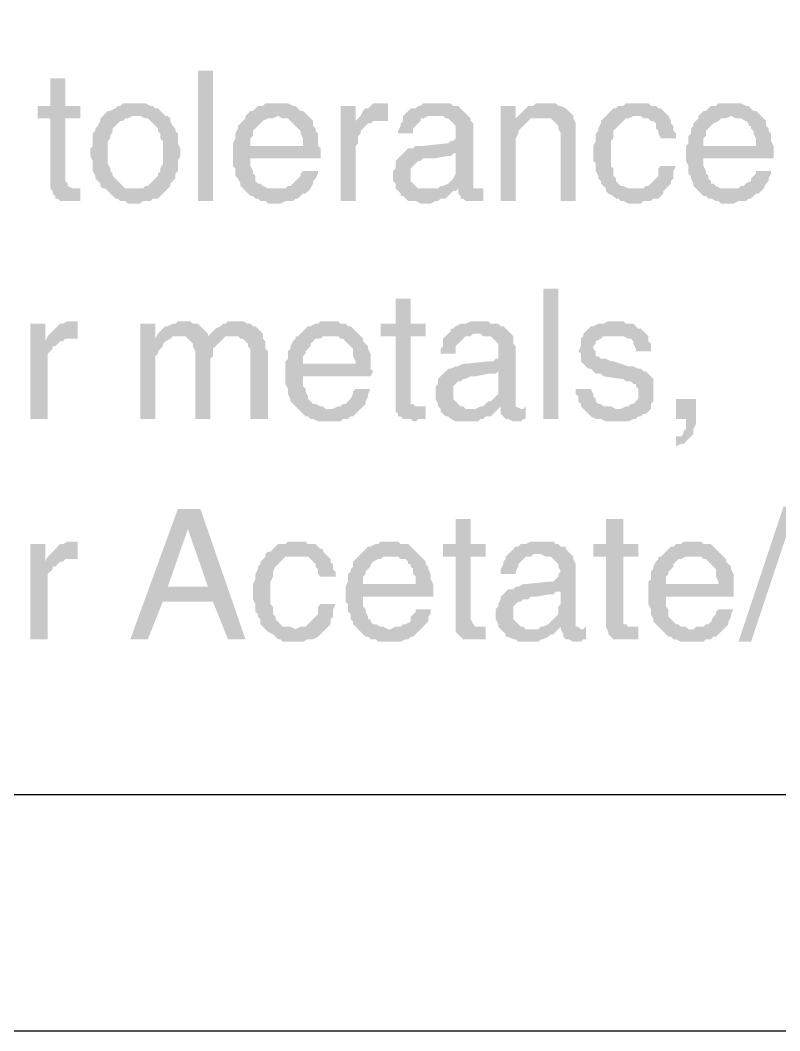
# Model space of a CAD drawing. Header units: inches. Extents: x 3613 to 8393, y -2205 to -794.
# Drawn here: x 6554.09 to 6567.79, y -1185.65 to -1167.43 of the extents above; entities that cross this region are included whole.
import ezdxf

# ---------------------------------------------------------------- set-up
doc = ezdxf.new("R2010")
doc.units = ezdxf.units.IN
doc.header["$MEASUREMENT"] = 0

msp = doc.modelspace()

# ---------------------------------------------------------------- hatches: boundary and pattern name
at = {"transparency": 33554559}
for points in [[(6557.295, -1170.69), (6557.295, -1168.343), (6557.566, -1168.343), (6557.566, -1170.69)], [(6554.903, -1168.479), (6554.633, -1168.479), (6554.633, -1168.975), (6554.407, -1168.975), (6554.407, -1169.201), (6554.633, -1169.201), (6554.633, -1170.464), (6554.678, -1170.51), (6554.678, -1170.555), (6554.723, -1170.6), (6554.723, -1170.645), (6554.768, -1170.645), (6554.813, -1170.69), (6555.174, -1170.69), (6555.174, -1170.464), (6555.039, -1170.464), (6554.949, -1170.419), (6554.949, -1170.374), (6554.903, -1170.329), (6554.903, -1169.201), (6555.174, -1169.201), (6555.174, -1168.975), (6554.903, -1168.975)], [(6556.167, -1168.93), (6555.941, -1168.93), (6555.896, -1168.975), (6555.851, -1168.975), (6555.806, -1169.02), (6555.716, -1169.065), (6555.671, -1169.065), (6555.626, -1169.111), (6555.58, -1169.156), (6555.58, -1169.156), (6555.535, -1169.201), (6555.535, -1169.246), (6555.49, -1169.336), (6555.445, -1169.381), (6555.445, -1169.426), (6555.4, -1169.472), (6555.4, -1169.697), (6555.355, -1169.742), (6555.355, -1169.833), (6555.355, -1169.878), (6555.4, -1169.968), (6555.4, -1170.149), (6555.445, -1170.239), (6555.445, -1170.284), (6555.49, -1170.329), (6555.535, -1170.374), (6555.535, -1170.419), (6555.58, -1170.464), (6556.167, -1170.464), (6555.987, -1170.464), (6555.941, -1170.419), (6555.896, -1170.374), (6555.851, -1170.329), (6555.806, -1170.284), (6555.761, -1170.239), (6555.761, -1170.194), (6555.716, -1170.149), (6555.716, -1170.103), (6555.671, -1170.013), (6555.671, -1169.607), (6555.716, -1169.562), (6555.716, -1169.517), (6555.761, -1169.426), (6555.761, -1169.381), (6555.806, -1169.336), (6555.851, -1169.291), (6555.896, -1169.246), (6555.941, -1169.246), (6555.987, -1169.201), (6556.032, -1169.201), (6556.122, -1169.156), (6556.709, -1169.156), (6556.664, -1169.111), (6556.618, -1169.065), (6556.573, -1169.02), (6556.528, -1169.02), (6556.483, -1168.975), (6556.438, -1168.975), (6556.348, -1168.93), (6556.257, -1168.93)], [(6558.74, -1168.93), (6558.514, -1168.93), (6558.469, -1168.975), (6558.379, -1168.975), (6558.333, -1169.02), (6558.288, -1169.065), (6558.243, -1169.065), (6558.198, -1169.111), (6558.153, -1169.156), (6558.74, -1169.156), (6558.83, -1169.201), (6558.92, -1169.201), (6558.965, -1169.246), (6559.01, -1169.291), (6559.056, -1169.336), (6559.056, -1169.336), (6559.101, -1169.381), (6559.146, -1169.426), (6559.146, -1169.472), (6559.191, -1169.562), (6559.191, -1169.697), (6557.927, -1169.697), (6557.927, -1170.058), (6557.972, -1170.103), (6557.972, -1170.239), (6558.018, -1170.284), (6558.063, -1170.374), (6558.063, -1170.419), (6558.108, -1170.464), (6558.153, -1170.51), (6558.153, -1170.51), (6558.198, -1170.555), (6558.243, -1170.6), (6558.288, -1170.6), (6558.333, -1170.645), (6558.379, -1170.645), (6558.424, -1170.69), (6558.514, -1170.69), (6558.559, -1170.735), (6558.785, -1170.735), (6558.875, -1170.69), (6559.01, -1170.69), (6559.056, -1170.645), (6559.101, -1170.645), (6559.146, -1170.6), (6559.191, -1170.555), (6559.236, -1170.555), (6559.281, -1170.51), (6558.74, -1170.464), (6558.559, -1170.464), (6558.469, -1170.419), (6558.424, -1170.374), (6558.379, -1170.374), (6558.333, -1170.329), (6558.333, -1170.239), (6558.288, -1170.194), (6558.288, -1170.149), (6558.243, -1170.058), (6558.243, -1169.923), (6559.507, -1169.923), (6559.507, -1169.742), (6559.462, -1169.697), (6559.462, -1169.472), (6559.417, -1169.426), (6559.417, -1169.381), (6559.372, -1169.336), (6559.372, -1169.246), (6559.326, -1169.201), (6559.281, -1169.156), (6559.236, -1169.111), (6559.191, -1169.065), (6559.146, -1169.065), (6559.101, -1169.02), (6559.056, -1168.975), (6559.01, -1168.975), (6558.92, -1168.93), (6558.83, -1168.93)], [(6560.139, -1168.975), (6559.868, -1168.975), (6559.868, -1170.69), (6560.139, -1170.69), (6560.139, -1169.697), (6560.184, -1169.652), (6560.184, -1169.517), (6560.229, -1169.472), (6560.229, -1169.426), (6560.274, -1169.381), (6560.319, -1169.336), (6560.364, -1169.291), (6560.41, -1169.291), (6560.139, -1169.246)], [(6560.635, -1168.93), (6560.455, -1168.93), (6560.41, -1168.975), (6560.364, -1169.02), (6560.319, -1169.02), (6560.274, -1169.065), (6560.229, -1169.156), (6560.229, -1169.156), (6560.184, -1169.201), (6560.635, -1169.246), (6560.726, -1169.246), (6560.726, -1168.93), (6560.68, -1168.93)], [(6561.628, -1168.93), (6561.357, -1168.93), (6561.312, -1168.975), (6561.267, -1168.975), (6561.222, -1169.02), (6561.132, -1169.02), (6561.087, -1169.065), (6561.087, -1169.065), (6561.041, -1169.111), (6560.996, -1169.156), (6560.996, -1169.246), (6560.951, -1169.291), (6560.951, -1169.336), (6560.906, -1169.426), (6560.906, -1169.472), (6561.177, -1169.472), (6561.177, -1169.381), (6561.222, -1169.336), (6561.267, -1169.291), (6561.312, -1169.246), (6561.312, -1169.201), (6561.357, -1169.201), (6561.448, -1169.156), (6562.17, -1169.156), (6562.125, -1169.111), (6562.079, -1169.065), (6562.034, -1169.02), (6561.989, -1168.975), (6561.899, -1168.975), (6561.854, -1168.93), (6561.673, -1168.93)], [(6563.027, -1168.975), (6562.756, -1168.975), (6562.756, -1170.69), (6563.027, -1170.69), (6563.027, -1169.742), (6563.027, -1169.562), (6563.072, -1169.472), (6563.072, -1169.426), (6563.118, -1169.381), (6563.163, -1169.336), (6563.163, -1169.336), (6563.208, -1169.291), (6563.253, -1169.246), (6563.027, -1169.201)], [(6563.524, -1168.93), (6563.388, -1168.93), (6563.343, -1168.975), (6563.253, -1168.975), (6563.208, -1169.02), (6563.163, -1169.065), (6563.118, -1169.111), (6563.072, -1169.156), (6563.027, -1169.201), (6563.253, -1169.246), (6563.298, -1169.201), (6563.479, -1169.201), (6564.065, -1169.156), (6564.02, -1169.111), (6563.975, -1169.065), (6563.975, -1169.065), (6563.93, -1169.02), (6563.84, -1168.975), (6563.794, -1168.975), (6563.749, -1168.93), (6563.614, -1168.93)], [(6565.194, -1168.93), (6565.013, -1168.93), (6564.968, -1168.975), (6564.878, -1168.975), (6564.833, -1169.02), (6564.787, -1169.02), (6564.742, -1169.065), (6564.697, -1169.111), (6564.652, -1169.156), (6565.284, -1169.156), (6565.329, -1169.201), (6565.419, -1169.201), (6565.464, -1169.246), (6565.51, -1169.246), (6565.555, -1169.291), (6565.555, -1169.381), (6565.6, -1169.426), (6565.6, -1169.472), (6565.645, -1169.562), (6565.916, -1169.562), (6565.916, -1169.472), (6565.871, -1169.426), (6565.871, -1169.336), (6565.825, -1169.291), (6565.825, -1169.246), (6565.78, -1169.156), (6565.735, -1169.111), (6565.69, -1169.065), (6565.69, -1169.065), (6565.645, -1169.02), (6565.6, -1169.02), (6565.555, -1168.975), (6565.464, -1168.975), (6565.419, -1168.93), (6565.284, -1168.93)], [(6566.909, -1168.93), (6566.683, -1168.93), (6566.638, -1168.975), (6566.548, -1168.975), (6566.502, -1169.02), (6566.457, -1169.065), (6566.412, -1169.065), (6566.367, -1169.111), (6566.322, -1169.156), (6566.909, -1169.156), (6566.999, -1169.201), (6567.089, -1169.201), (6567.179, -1169.246), (6567.225, -1169.291), (6567.225, -1169.336), (6567.27, -1169.336), (6567.27, -1169.381), (6567.315, -1169.426), (6567.315, -1169.472), (6567.36, -1169.562), (6567.36, -1169.697), (6566.096, -1169.697), (6566.096, -1169.968), (6566.141, -1170.058), (6566.141, -1170.194), (6566.186, -1170.239), (6566.186, -1170.284), (6566.232, -1170.374), (6566.232, -1170.419), (6566.277, -1170.464), (6566.322, -1170.51), (6566.322, -1170.51), (6566.367, -1170.555), (6566.412, -1170.6), (6566.457, -1170.6), (6566.502, -1170.645), (6566.548, -1170.645), (6566.638, -1170.69), (6566.683, -1170.69), (6566.728, -1170.735), (6566.954, -1170.735), (6567.044, -1170.69), (6567.179, -1170.69), (6567.225, -1170.645), (6567.27, -1170.645), (6567.315, -1170.6), (6567.36, -1170.555), (6567.405, -1170.555), (6567.45, -1170.51), (6566.909, -1170.464), (6566.728, -1170.464), (6566.638, -1170.419), (6566.593, -1170.374), (6566.548, -1170.374), (6566.548, -1170.329), (6566.502, -1170.284), (6566.502, -1170.239), (6566.457, -1170.194), (6566.457, -1170.149), (6566.412, -1170.058), (6566.412, -1169.923), (6567.676, -1169.923), (6567.676, -1169.697), (6567.631, -1169.607), (6567.631, -1169.472), (6567.586, -1169.426), (6567.586, -1169.381), (6567.54, -1169.336), (6567.54, -1169.246), (6567.495, -1169.201), (6567.45, -1169.156), (6567.405, -1169.111), (6567.36, -1169.065), (6567.315, -1169.065), (6567.27, -1169.02), (6567.225, -1168.975), (6567.179, -1168.975), (6567.089, -1168.93), (6566.999, -1168.93)], [(6556.709, -1169.156), (6556.167, -1169.156), (6556.257, -1169.156), (6556.348, -1169.201), (6556.393, -1169.201), (6556.438, -1169.246), (6556.483, -1169.291), (6556.528, -1169.336), (6556.573, -1169.381), (6556.573, -1169.426), (6556.618, -1169.472), (6556.618, -1169.562), (6556.664, -1169.607), (6556.664, -1170.013), (6556.618, -1170.103), (6556.618, -1170.149), (6556.573, -1170.194), (6556.573, -1170.239), (6556.528, -1170.284), (6556.483, -1170.329), (6556.438, -1170.374), (6556.393, -1170.419), (6556.348, -1170.419), (6556.303, -1170.464), (6555.626, -1170.464), (6555.671, -1170.51), (6555.716, -1170.555), (6555.761, -1170.6), (6555.806, -1170.645), (6555.851, -1170.645), (6555.896, -1170.69), (6555.987, -1170.69), (6556.032, -1170.735), (6556.257, -1170.735), (6556.303, -1170.69), (6556.438, -1170.69), (6556.483, -1170.645), (6556.573, -1170.645), (6556.618, -1170.6), (6556.664, -1170.555), (6556.709, -1170.51), (6556.754, -1170.464), (6556.754, -1170.464), (6556.799, -1170.419), (6556.799, -1170.374), (6556.844, -1170.329), (6556.889, -1170.284), (6556.889, -1170.194), (6556.934, -1170.149), (6556.934, -1169.968), (6556.98, -1169.878), (6556.98, -1169.833), (6556.98, -1169.742), (6556.934, -1169.652), (6556.934, -1169.472), (6556.889, -1169.426), (6556.889, -1169.381), (6556.844, -1169.336), (6556.799, -1169.246), (6556.799, -1169.201), (6556.754, -1169.156)], [(6558.153, -1169.156), (6558.153, -1169.201), (6558.108, -1169.246), (6558.063, -1169.291), (6558.018, -1169.336), (6558.018, -1169.381), (6557.972, -1169.472), (6557.972, -1169.562), (6557.927, -1169.652), (6557.927, -1169.697), (6558.243, -1169.697), (6558.243, -1169.562), (6558.288, -1169.517), (6558.288, -1169.426), (6558.333, -1169.381), (6558.379, -1169.336), (6558.379, -1169.336), (6558.424, -1169.291), (6558.469, -1169.246), (6558.559, -1169.201), (6558.649, -1169.201), (6558.74, -1169.156)], [(6562.17, -1169.156), (6561.583, -1169.156), (6561.718, -1169.156), (6561.764, -1169.201), (6561.809, -1169.201), (6561.854, -1169.246), (6561.899, -1169.291), (6561.944, -1169.336), (6561.944, -1169.562), (6561.899, -1169.607), (6561.854, -1169.607), (6561.809, -1169.652), (6561.764, -1169.652), (6561.357, -1169.697), (6561.222, -1169.697), (6561.177, -1169.742), (6561.087, -1169.742), (6561.041, -1169.787), (6561.944, -1169.833), (6561.944, -1170.103), (6561.944, -1170.194), (6561.899, -1170.284), (6561.854, -1170.329), (6561.809, -1170.374), (6561.809, -1170.374), (6561.718, -1170.419), (6561.673, -1170.419), (6561.628, -1170.464), (6561.448, -1170.464), (6560.906, -1170.51), (6560.951, -1170.555), (6560.951, -1170.6), (6560.996, -1170.6), (6561.041, -1170.645), (6561.087, -1170.69), (6561.222, -1170.69), (6561.312, -1170.735), (6561.493, -1170.735), (6561.583, -1170.69), (6561.628, -1170.69), (6561.673, -1170.645), (6561.764, -1170.645), (6561.809, -1170.6), (6561.854, -1170.555), (6561.899, -1170.51), (6561.944, -1170.51), (6561.989, -1170.464), (6562.26, -1170.464), (6562.26, -1169.291), (6562.215, -1169.246), (6562.215, -1169.201)], [(6564.065, -1169.156), (6563.479, -1169.201), (6563.659, -1169.201), (6563.704, -1169.246), (6563.749, -1169.291), (6563.749, -1169.291), (6563.794, -1169.336), (6563.794, -1169.381), (6563.84, -1169.472), (6563.84, -1170.69), (6564.11, -1170.69), (6564.11, -1169.291), (6564.065, -1169.201)], [(6564.652, -1169.156), (6564.607, -1169.201), (6564.562, -1169.246), (6564.562, -1169.291), (6564.517, -1169.381), (6564.517, -1169.426), (6564.471, -1169.472), (6564.471, -1169.607), (6564.426, -1169.697), (6564.426, -1169.968), (6564.471, -1170.013), (6564.471, -1170.149), (6564.517, -1170.239), (6564.517, -1170.284), (6564.562, -1170.329), (6564.562, -1170.374), (6564.607, -1170.419), (6564.652, -1170.464), (6565.194, -1170.464), (6565.058, -1170.464), (6564.968, -1170.419), (6564.923, -1170.419), (6564.878, -1170.374), (6564.833, -1170.329), (6564.833, -1170.284), (6564.787, -1170.239), (6564.787, -1170.103), (6564.742, -1170.058), (6564.742, -1169.607), (6564.787, -1169.562), (6564.787, -1169.426), (6564.833, -1169.381), (6564.878, -1169.336), (6564.878, -1169.336), (6564.923, -1169.291), (6564.968, -1169.246), (6565.013, -1169.201), (6565.058, -1169.201), (6565.148, -1169.156), (6565.194, -1169.156)], [(6566.322, -1169.156), (6566.322, -1169.201), (6566.277, -1169.246), (6566.232, -1169.291), (6566.232, -1169.336), (6566.186, -1169.381), (6566.186, -1169.472), (6566.141, -1169.517), (6566.141, -1169.652), (6566.096, -1169.697), (6566.412, -1169.697), (6566.412, -1169.562), (6566.457, -1169.517), (6566.457, -1169.426), (6566.502, -1169.381), (6566.548, -1169.336), (6566.548, -1169.336), (6566.593, -1169.291), (6566.683, -1169.246), (6566.728, -1169.201), (6566.818, -1169.201), (6566.909, -1169.156)], [(6560.184, -1169.201), (6560.139, -1169.246), (6560.41, -1169.291), (6560.455, -1169.246), (6560.635, -1169.246)], [(6561.041, -1169.787), (6560.996, -1169.833), (6560.951, -1169.878), (6560.951, -1169.878), (6560.906, -1169.923), (6560.861, -1169.968), (6560.861, -1170.103), (6560.816, -1170.149), (6560.816, -1170.239), (6560.816, -1170.329), (6560.861, -1170.374), (6560.861, -1170.464), (6560.906, -1170.51), (6561.448, -1170.464), (6561.267, -1170.464), (6561.222, -1170.419), (6561.177, -1170.374), (6561.132, -1170.329), (6561.132, -1170.103), (6561.177, -1170.058), (6561.222, -1170.013), (6561.267, -1169.968), (6561.312, -1169.968), (6561.357, -1169.923), (6561.538, -1169.923), (6561.809, -1169.878), (6561.854, -1169.878), (6561.899, -1169.833), (6561.944, -1169.833)], [(6565.916, -1170.058), (6565.645, -1170.058), (6565.6, -1170.103), (6565.6, -1170.239), (6565.555, -1170.284), (6565.51, -1170.329), (6565.464, -1170.374), (6565.419, -1170.419), (6565.374, -1170.419), (6565.329, -1170.464), (6564.652, -1170.464), (6564.652, -1170.51), (6564.697, -1170.555), (6564.787, -1170.6), (6564.833, -1170.645), (6564.878, -1170.645), (6564.923, -1170.69), (6564.968, -1170.69), (6565.058, -1170.735), (6565.284, -1170.735), (6565.329, -1170.69), (6565.464, -1170.69), (6565.51, -1170.645), (6565.6, -1170.645), (6565.645, -1170.6), (6565.69, -1170.555), (6565.69, -1170.51), (6565.735, -1170.464), (6565.78, -1170.419), (6565.825, -1170.374), (6565.825, -1170.329), (6565.871, -1170.284), (6565.871, -1170.149)], [(6559.462, -1170.149), (6559.191, -1170.149), (6559.146, -1170.194), (6559.146, -1170.239), (6559.101, -1170.284), (6559.056, -1170.329), (6559.01, -1170.374), (6558.965, -1170.419), (6558.92, -1170.419), (6558.875, -1170.464), (6558.74, -1170.464), (6559.281, -1170.51), (6559.326, -1170.464), (6559.372, -1170.374), (6559.372, -1170.329), (6559.417, -1170.284), (6559.462, -1170.194)], [(6567.631, -1170.149), (6567.36, -1170.149), (6567.36, -1170.194), (6567.315, -1170.239), (6567.27, -1170.284), (6567.27, -1170.329), (6567.179, -1170.374), (6567.134, -1170.419), (6567.089, -1170.419), (6567.044, -1170.464), (6566.909, -1170.464), (6567.45, -1170.51), (6567.495, -1170.464), (6567.54, -1170.374), (6567.586, -1170.329), (6567.586, -1170.284), (6567.631, -1170.194)], [(6562.441, -1170.464), (6562.35, -1170.464), (6561.989, -1170.51), (6561.989, -1170.555), (6562.034, -1170.6), (6562.034, -1170.645), (6562.079, -1170.645), (6562.125, -1170.69), (6562.441, -1170.69)], [(6562.26, -1170.464), (6561.989, -1170.464), (6561.989, -1170.51), (6562.35, -1170.464), (6562.35, -1170.464)], [(6563.524, -1174.617), (6563.524, -1172.27), (6563.794, -1172.27), (6563.794, -1174.617)], [(6561.132, -1172.45), (6560.861, -1172.45), (6560.861, -1172.902), (6560.59, -1172.902), (6560.59, -1173.127), (6560.861, -1173.127), (6560.861, -1174.481), (6560.906, -1174.526), (6560.906, -1174.572), (6560.951, -1174.572), (6560.996, -1174.617), (6561.132, -1174.617), (6561.177, -1174.662), (6561.222, -1174.662), (6561.267, -1174.617), (6561.402, -1174.617), (6561.402, -1174.391), (6561.222, -1174.391), (6561.177, -1174.346), (6561.132, -1174.346), (6561.132, -1173.127), (6561.402, -1173.127), (6561.402, -1172.902), (6561.132, -1172.902)], [(6554.542, -1172.902), (6554.272, -1172.902), (6554.272, -1174.617), (6554.588, -1174.617), (6554.588, -1173.443), (6554.633, -1173.398), (6554.678, -1173.353), (6554.678, -1173.308), (6554.723, -1173.308), (6554.768, -1173.263), (6554.813, -1173.218), (6554.542, -1173.218)], [(6555.039, -1172.856), (6554.949, -1172.856), (6554.858, -1172.902), (6554.813, -1172.902), (6554.768, -1172.947), (6554.723, -1172.992), (6554.678, -1173.037), (6554.633, -1173.082), (6554.633, -1173.082), (6554.588, -1173.127), (6555.039, -1173.172), (6555.129, -1173.172), (6555.129, -1172.856), (6555.084, -1172.856)], [(6556.528, -1172.902), (6556.257, -1172.902), (6556.257, -1174.617), (6556.528, -1174.617), (6556.528, -1173.488), (6556.573, -1173.443), (6556.573, -1173.398), (6556.618, -1173.353), (6556.664, -1173.308), (6556.664, -1173.263), (6556.709, -1173.218), (6556.799, -1173.172), (6556.528, -1173.172)], [(6557.025, -1172.856), (6556.934, -1172.856), (6556.889, -1172.902), (6556.844, -1172.902), (6556.754, -1172.947), (6556.709, -1172.947), (6556.664, -1172.992), (6556.618, -1173.037), (6556.573, -1173.082), (6556.528, -1173.172), (6556.799, -1173.172), (6556.844, -1173.127), (6556.98, -1173.127), (6557.476, -1173.082), (6557.431, -1173.037), (6557.386, -1172.992), (6557.386, -1172.992), (6557.341, -1172.947), (6557.295, -1172.902), (6557.205, -1172.902), (6557.16, -1172.856), (6557.115, -1172.856)], [(6557.972, -1172.856), (6557.837, -1172.856), (6557.792, -1172.902), (6557.747, -1172.902), (6557.702, -1172.947), (6557.611, -1172.992), (6557.566, -1173.037), (6557.521, -1173.082), (6557.476, -1173.127), (6557.07, -1173.127), (6557.115, -1173.172), (6557.16, -1173.218), (6557.16, -1173.218), (6557.205, -1173.263), (6557.205, -1173.308), (6557.25, -1173.398), (6557.25, -1174.617), (6557.521, -1174.617), (6557.521, -1173.533), (6557.566, -1173.488), (6557.566, -1173.353), (6557.611, -1173.308), (6557.657, -1173.263), (6557.657, -1173.263), (6557.702, -1173.218), (6557.747, -1173.172), (6557.792, -1173.127), (6557.927, -1173.127), (6558.469, -1173.082), (6558.424, -1173.037), (6558.379, -1172.992), (6558.379, -1172.992), (6558.333, -1172.947), (6558.288, -1172.947), (6558.243, -1172.902), (6558.198, -1172.902), (6558.108, -1172.856), (6558.063, -1172.856)], [(6559.687, -1172.856), (6559.507, -1172.856), (6559.462, -1172.902), (6559.417, -1172.902), (6559.326, -1172.947), (6559.281, -1172.947), (6559.236, -1172.992), (6559.191, -1173.037), (6559.146, -1173.082), (6559.101, -1173.127), (6559.823, -1173.127), (6559.868, -1173.172), (6559.913, -1173.172), (6559.958, -1173.218), (6560.003, -1173.263), (6560.003, -1173.263), (6560.049, -1173.308), (6560.094, -1173.353), (6560.094, -1173.488), (6560.139, -1173.579), (6560.139, -1173.624), (6559.191, -1173.624), (6558.875, -1173.669), (6558.875, -1173.985), (6558.92, -1174.075), (6558.92, -1174.165), (6558.965, -1174.256), (6558.965, -1174.301), (6559.01, -1174.346), (6559.056, -1174.391), (6559.101, -1174.436), (6559.101, -1174.436), (6559.146, -1174.481), (6559.191, -1174.526), (6559.236, -1174.572), (6559.281, -1174.572), (6559.326, -1174.617), (6559.372, -1174.617), (6559.462, -1174.662), (6559.868, -1174.662), (6559.913, -1174.617), (6560.003, -1174.617), (6560.049, -1174.572), (6560.094, -1174.572), (6560.139, -1174.526), (6560.184, -1174.481), (6560.229, -1174.436), (6559.597, -1174.436), (6559.552, -1174.391), (6559.507, -1174.391), (6559.417, -1174.346), (6559.372, -1174.346), (6559.326, -1174.301), (6559.281, -1174.256), (6559.281, -1174.21), (6559.236, -1174.12), (6559.236, -1174.075), (6559.191, -1174.03), (6559.191, -1173.849), (6560.41, -1173.849), (6560.455, -1173.759), (6560.41, -1173.714), (6560.41, -1173.443), (6560.364, -1173.353), (6560.364, -1173.308), (6560.319, -1173.263), (6560.274, -1173.218), (6560.274, -1173.172), (6560.229, -1173.127), (6560.184, -1173.082), (6560.139, -1173.037), (6560.094, -1172.992), (6560.049, -1172.947), (6560.003, -1172.947), (6559.958, -1172.902), (6559.868, -1172.902), (6559.823, -1172.856), (6559.733, -1172.856)], [(6562.395, -1172.856), (6562.215, -1172.856), (6562.125, -1172.902), (6562.034, -1172.902), (6561.944, -1172.947), (6561.899, -1172.992), (6561.854, -1172.992), (6561.854, -1173.037), (6561.809, -1173.082), (6561.764, -1173.127), (6561.718, -1173.172), (6561.718, -1173.308), (6561.673, -1173.353), (6561.673, -1173.443), (6561.944, -1173.443), (6561.944, -1173.308), (6561.989, -1173.263), (6562.034, -1173.218), (6562.079, -1173.172), (6562.079, -1173.172), (6562.125, -1173.127), (6562.215, -1173.127), (6562.26, -1173.082), (6562.937, -1173.082), (6562.892, -1173.037), (6562.847, -1172.992), (6562.802, -1172.947), (6562.756, -1172.947), (6562.711, -1172.902), (6562.576, -1172.902), (6562.531, -1172.856), (6562.441, -1172.856)], [(6564.833, -1172.856), (6564.697, -1172.856), (6564.607, -1172.902), (6564.517, -1172.902), (6564.426, -1172.947), (6564.381, -1172.947), (6564.336, -1172.992), (6564.291, -1173.037), (6564.246, -1173.082), (6564.246, -1173.127), (6564.201, -1173.172), (6564.201, -1173.308), (6564.156, -1173.398), (6564.201, -1173.443), (6564.201, -1173.579), (6564.246, -1173.624), (6564.291, -1173.669), (6564.336, -1173.714), (6564.381, -1173.714), (6564.426, -1173.759), (6564.471, -1173.804), (6564.562, -1173.804), (6564.607, -1173.849), (6564.923, -1173.895), (6564.968, -1173.895), (6565.013, -1173.94), (6565.103, -1173.94), (6565.148, -1173.985), (6565.194, -1173.985), (6565.194, -1174.03), (6565.239, -1174.075), (6565.239, -1174.256), (6565.194, -1174.301), (6565.148, -1174.346), (6565.103, -1174.346), (6565.058, -1174.391), (6565.013, -1174.391), (6564.923, -1174.436), (6564.246, -1174.436), (6564.291, -1174.481), (6564.336, -1174.526), (6564.336, -1174.526), (6564.381, -1174.572), (6564.471, -1174.617), (6564.562, -1174.617), (6564.652, -1174.662), (6565.058, -1174.662), (6565.148, -1174.617), (6565.194, -1174.617), (6565.239, -1174.572), (6565.284, -1174.572), (6565.329, -1174.526), (6565.374, -1174.526), (6565.419, -1174.481), (6565.464, -1174.436), (6565.464, -1174.346), (6565.51, -1174.301), (6565.51, -1174.12), (6565.51, -1173.895), (6565.464, -1173.849), (6565.419, -1173.804), (6565.419, -1173.804), (6565.374, -1173.759), (6565.329, -1173.759), (6565.284, -1173.714), (6565.239, -1173.714), (6565.148, -1173.669), (6565.058, -1173.669), (6564.787, -1173.579), (6564.742, -1173.579), (6564.652, -1173.533), (6564.562, -1173.533), (6564.517, -1173.488), (6564.471, -1173.488), (6564.471, -1173.398), (6564.426, -1173.353), (6564.426, -1173.308), (6564.471, -1173.263), (6564.471, -1173.218), (6564.562, -1173.172), (6564.562, -1173.172), (6564.607, -1173.127), (6564.833, -1173.127), (6565.374, -1173.082), (6565.329, -1173.037), (6565.284, -1172.992), (6565.239, -1172.992), (6565.194, -1172.947), (6565.148, -1172.902), (6565.013, -1172.902), (6564.968, -1172.856), (6564.878, -1172.856)], [(6554.588, -1173.127), (6554.542, -1173.218), (6554.858, -1173.218), (6554.903, -1173.172), (6555.039, -1173.172)], [(6558.469, -1173.082), (6557.927, -1173.127), (6558.018, -1173.127), (6558.063, -1173.172), (6558.108, -1173.172), (6558.153, -1173.218), (6558.198, -1173.263), (6558.198, -1173.308), (6558.243, -1173.353), (6558.243, -1174.617), (6558.559, -1174.617), (6558.559, -1173.398), (6558.514, -1173.353), (6558.514, -1173.218), (6558.469, -1173.172)], [(6559.101, -1173.127), (6559.056, -1173.127), (6559.056, -1173.172), (6559.01, -1173.218), (6558.965, -1173.308), (6558.965, -1173.353), (6558.92, -1173.398), (6558.92, -1173.533), (6558.875, -1173.579), (6558.875, -1173.669), (6559.191, -1173.624), (6559.191, -1173.488), (6559.236, -1173.443), (6559.236, -1173.398), (6559.281, -1173.353), (6559.326, -1173.308), (6559.326, -1173.263), (6559.372, -1173.218), (6559.417, -1173.172), (6559.507, -1173.172), (6559.552, -1173.127), (6559.687, -1173.127)], [(6562.937, -1173.082), (6562.35, -1173.082), (6562.395, -1173.082), (6562.441, -1173.127), (6562.576, -1173.127), (6562.621, -1173.172), (6562.666, -1173.218), (6562.711, -1173.263), (6562.711, -1173.398), (6562.711, -1173.533), (6562.666, -1173.533), (6562.621, -1173.579), (6562.531, -1173.579), (6562.125, -1173.624), (6562.079, -1173.624), (6561.989, -1173.669), (6561.944, -1173.669), (6561.854, -1173.714), (6561.809, -1173.714), (6562.711, -1173.759), (6562.711, -1174.03), (6562.711, -1174.165), (6562.666, -1174.21), (6562.621, -1174.256), (6562.576, -1174.301), (6562.531, -1174.301), (6562.486, -1174.346), (6562.441, -1174.391), (6562.395, -1174.391), (6562.305, -1174.436), (6561.673, -1174.436), (6561.673, -1174.481), (6561.718, -1174.526), (6561.764, -1174.572), (6561.809, -1174.572), (6561.854, -1174.617), (6561.944, -1174.662), (6562.35, -1174.662), (6562.395, -1174.617), (6562.441, -1174.617), (6562.486, -1174.572), (6562.576, -1174.572), (6562.621, -1174.526), (6562.666, -1174.481), (6562.711, -1174.436), (6562.756, -1174.391), (6563.027, -1174.391), (6563.027, -1173.308), (6562.982, -1173.263), (6562.982, -1173.127)], [(6565.374, -1173.082), (6564.833, -1173.127), (6564.968, -1173.127), (6565.058, -1173.172), (6565.103, -1173.172), (6565.148, -1173.218), (6565.148, -1173.263), (6565.194, -1173.353), (6565.194, -1173.398), (6565.464, -1173.398), (6565.464, -1173.263), (6565.419, -1173.218), (6565.419, -1173.127)], [(6561.809, -1173.714), (6561.764, -1173.759), (6561.718, -1173.804), (6561.718, -1173.804), (6561.673, -1173.849), (6561.628, -1173.895), (6561.628, -1173.985), (6561.583, -1174.03), (6561.583, -1174.256), (6561.628, -1174.346), (6561.628, -1174.391), (6561.673, -1174.436), (6562.17, -1174.436), (6562.125, -1174.436), (6562.079, -1174.391), (6562.034, -1174.391), (6561.989, -1174.346), (6561.944, -1174.301), (6561.899, -1174.256), (6561.899, -1174.12), (6561.899, -1174.03), (6561.944, -1173.985), (6561.989, -1173.94), (6562.034, -1173.94), (6562.079, -1173.895), (6562.125, -1173.895), (6562.215, -1173.849), (6562.305, -1173.849), (6562.531, -1173.804), (6562.666, -1173.804), (6562.711, -1173.759)], [(6560.41, -1174.075), (6560.139, -1174.075), (6560.094, -1174.12), (6560.094, -1174.165), (6560.049, -1174.256), (6560.003, -1174.301), (6559.958, -1174.346), (6559.913, -1174.346), (6559.868, -1174.391), (6559.823, -1174.391), (6559.733, -1174.436), (6559.687, -1174.436), (6560.229, -1174.436), (6560.274, -1174.391), (6560.319, -1174.346), (6560.319, -1174.301), (6560.364, -1174.21), (6560.364, -1174.165)], [(6564.381, -1174.075), (6564.11, -1174.075), (6564.11, -1174.165), (6564.156, -1174.21), (6564.156, -1174.301), (6564.201, -1174.346), (6564.201, -1174.391), (6564.246, -1174.436), (6564.833, -1174.436), (6564.742, -1174.391), (6564.607, -1174.391), (6564.562, -1174.346), (6564.517, -1174.346), (6564.471, -1174.301), (6564.471, -1174.256), (6564.426, -1174.21), (6564.426, -1174.165)], [(6566.277, -1174.256), (6565.916, -1174.256), (6565.916, -1174.617), (6566.096, -1174.617), (6566.096, -1174.797), (6566.051, -1174.842), (6566.051, -1174.887), (6566.006, -1174.933), (6565.916, -1174.933), (6565.916, -1175.113), (6565.916, -1175.113), (6566.006, -1175.068), (6566.051, -1175.068), (6566.096, -1175.023), (6566.141, -1174.978), (6566.186, -1174.933), (6566.232, -1174.887), (6566.232, -1174.797), (6566.277, -1174.707), (6566.277, -1174.572)], [(6563.208, -1174.391), (6563.163, -1174.436), (6562.756, -1174.436), (6562.756, -1174.526), (6562.802, -1174.572), (6562.802, -1174.572), (6562.847, -1174.617), (6562.892, -1174.617), (6562.982, -1174.662), (6563.118, -1174.662), (6563.163, -1174.617), (6563.208, -1174.617)], [(6563.027, -1174.391), (6562.756, -1174.391), (6562.756, -1174.436), (6563.118, -1174.436)], [(6557.341, -1176.241), (6556.934, -1176.241), (6556.077, -1178.588), (6556.393, -1178.588), (6556.664, -1177.911), (6557.566, -1177.911), (6556.754, -1177.64), (6557.115, -1176.602)], [(6557.341, -1176.241), (6557.115, -1176.602), (6557.476, -1177.64), (6556.754, -1177.64), (6557.566, -1177.911), (6557.837, -1178.588), (6558.153, -1178.588)], [(6568.082, -1176.196), (6567.27, -1178.633), (6567.044, -1178.633), (6567.856, -1176.196)], [(6562.215, -1176.422), (6561.944, -1176.422), (6561.944, -1176.873), (6561.718, -1176.873), (6561.718, -1177.099), (6561.944, -1177.099), (6561.944, -1178.453), (6561.989, -1178.498), (6562.034, -1178.543), (6562.034, -1178.543), (6562.079, -1178.588), (6562.486, -1178.588), (6562.486, -1178.363), (6562.305, -1178.363), (6562.26, -1178.317), (6562.26, -1178.317), (6562.215, -1178.227), (6562.215, -1177.099), (6562.486, -1177.099), (6562.486, -1176.873), (6562.215, -1176.873)], [(6564.968, -1176.422), (6564.652, -1176.422), (6564.652, -1176.873), (6564.426, -1176.873), (6564.426, -1177.099), (6564.652, -1177.099), (6564.652, -1178.363), (6564.697, -1178.453), (6564.697, -1178.498), (6564.742, -1178.543), (6564.742, -1178.543), (6564.787, -1178.588), (6565.239, -1178.588), (6565.239, -1178.363), (6565.058, -1178.363), (6565.013, -1178.317), (6564.968, -1178.317), (6564.968, -1177.099), (6565.239, -1177.099), (6565.239, -1176.873), (6564.968, -1176.873)], [(6555.039, -1176.828), (6554.949, -1176.828), (6554.858, -1176.873), (6554.813, -1176.873), (6554.768, -1176.918), (6554.723, -1176.964), (6554.678, -1177.009), (6554.633, -1177.054), (6554.633, -1177.054), (6554.588, -1177.099), (6555.039, -1177.144), (6555.129, -1177.144), (6555.129, -1176.828), (6555.084, -1176.828)], [(6559.056, -1176.828), (6558.92, -1176.828), (6558.875, -1176.873), (6558.74, -1176.873), (6558.695, -1176.918), (6558.649, -1176.964), (6558.604, -1177.009), (6558.559, -1177.009), (6558.514, -1177.054), (6558.514, -1177.099), (6559.281, -1177.099), (6559.326, -1177.144), (6559.372, -1177.189), (6559.417, -1177.234), (6559.417, -1177.279), (6559.462, -1177.325), (6559.462, -1177.415), (6559.507, -1177.46), (6559.778, -1177.46), (6559.778, -1177.37), (6559.733, -1177.325), (6559.733, -1177.234), (6559.687, -1177.189), (6559.687, -1177.144), (6559.642, -1177.099), (6559.597, -1177.054), (6559.552, -1177.009), (6559.552, -1176.964), (6559.507, -1176.964), (6559.462, -1176.918), (6559.417, -1176.873), (6559.281, -1176.873), (6559.236, -1176.828), (6559.146, -1176.828)], [(6560.771, -1176.828), (6560.59, -1176.828), (6560.545, -1176.873), (6560.5, -1176.873), (6560.41, -1176.918), (6560.364, -1176.918), (6560.319, -1176.964), (6560.274, -1177.009), (6560.229, -1177.054), (6560.184, -1177.099), (6560.906, -1177.099), (6560.951, -1177.144), (6561.041, -1177.144), (6561.087, -1177.189), (6561.087, -1177.234), (6561.132, -1177.234), (6561.132, -1177.279), (6561.177, -1177.325), (6561.177, -1177.415), (6561.222, -1177.46), (6561.222, -1177.595), (6560.274, -1177.595), (6559.958, -1177.64), (6559.958, -1177.911), (6560.003, -1177.956), (6560.003, -1178.092), (6560.049, -1178.137), (6560.049, -1178.227), (6560.094, -1178.272), (6560.094, -1178.317), (6560.139, -1178.363), (6560.184, -1178.408), (6560.184, -1178.408), (6560.229, -1178.453), (6560.274, -1178.498), (6560.319, -1178.543), (6560.364, -1178.543), (6560.41, -1178.588), (6560.5, -1178.588), (6560.545, -1178.633), (6560.951, -1178.633), (6561.041, -1178.588), (6561.087, -1178.588), (6561.132, -1178.543), (6561.177, -1178.543), (6561.222, -1178.498), (6561.267, -1178.453), (6561.312, -1178.408), (6560.726, -1178.408), (6560.635, -1178.363), (6560.59, -1178.363), (6560.5, -1178.317), (6560.455, -1178.317), (6560.41, -1178.272), (6560.41, -1178.227), (6560.364, -1178.227), (6560.364, -1178.182), (6560.319, -1178.092), (6560.319, -1178.047), (6560.274, -1178.002), (6560.274, -1177.821), (6561.538, -1177.821), (6561.538, -1177.595), (6561.493, -1177.505), (6561.493, -1177.415), (6561.448, -1177.325), (6561.448, -1177.279), (6561.402, -1177.234), (6561.402, -1177.189), (6561.357, -1177.144), (6561.312, -1177.099), (6561.267, -1177.054), (6561.222, -1177.009), (6561.177, -1176.964), (6561.132, -1176.918), (6561.087, -1176.873), (6560.951, -1176.873), (6560.906, -1176.828), (6560.861, -1176.828)], [(6563.479, -1176.828), (6563.298, -1176.828), (6563.208, -1176.873), (6563.118, -1176.873), (6563.072, -1176.918), (6563.027, -1176.918), (6562.982, -1176.964), (6562.937, -1177.009), (6562.892, -1177.054), (6562.847, -1177.099), (6562.847, -1177.144), (6562.802, -1177.189), (6562.802, -1177.234), (6562.756, -1177.325), (6562.756, -1177.415), (6563.027, -1177.415), (6563.027, -1177.37), (6563.072, -1177.279), (6563.072, -1177.234), (6563.118, -1177.189), (6563.163, -1177.144), (6563.163, -1177.144), (6563.208, -1177.099), (6563.298, -1177.099), (6563.343, -1177.054), (6564.02, -1177.054), (6563.975, -1177.009), (6563.93, -1176.964), (6563.93, -1176.918), (6563.84, -1176.918), (6563.794, -1176.873), (6563.749, -1176.873), (6563.704, -1176.828), (6563.569, -1176.828)], [(6566.232, -1176.828), (6566.051, -1176.828), (6566.006, -1176.873), (6565.916, -1176.873), (6565.871, -1176.918), (6565.825, -1176.918), (6565.78, -1176.964), (6565.735, -1177.009), (6565.69, -1177.054), (6565.645, -1177.099), (6566.367, -1177.099), (6566.412, -1177.144), (6566.457, -1177.144), (6566.502, -1177.189), (6566.548, -1177.234), (6566.548, -1177.234), (6566.593, -1177.279), (6566.638, -1177.325), (6566.638, -1177.46), (6566.683, -1177.55), (6566.683, -1177.595), (6565.735, -1177.595), (6565.419, -1177.64), (6565.419, -1177.956), (6565.464, -1178.047), (6565.464, -1178.137), (6565.51, -1178.227), (6565.51, -1178.272), (6565.555, -1178.317), (6565.6, -1178.363), (6565.645, -1178.408), (6565.645, -1178.408), (6565.69, -1178.453), (6565.735, -1178.498), (6565.78, -1178.543), (6565.825, -1178.543), (6565.871, -1178.588), (6565.916, -1178.588), (6566.006, -1178.633), (6566.412, -1178.633), (6566.457, -1178.588), (6566.548, -1178.588), (6566.593, -1178.543), (6566.638, -1178.543), (6566.683, -1178.498), (6566.728, -1178.453), (6566.773, -1178.408), (6566.141, -1178.408), (6566.096, -1178.363), (6566.006, -1178.363), (6565.961, -1178.317), (6565.916, -1178.317), (6565.871, -1178.272), (6565.825, -1178.227), (6565.825, -1178.227), (6565.78, -1178.182), (6565.78, -1178.047), (6565.735, -1178.002), (6565.735, -1177.821), (6566.954, -1177.821), (6566.954, -1177.415), (6566.909, -1177.325), (6566.909, -1177.279), (6566.863, -1177.234), (6566.818, -1177.189), (6566.818, -1177.144), (6566.773, -1177.099), (6566.728, -1177.054), (6566.683, -1177.009), (6566.638, -1176.964), (6566.593, -1176.918), (6566.548, -1176.873), (6566.412, -1176.873), (6566.367, -1176.828), (6566.277, -1176.828)], [(6554.542, -1176.873), (6554.272, -1176.873), (6554.272, -1178.588), (6554.588, -1178.588), (6554.588, -1177.415), (6554.633, -1177.37), (6554.678, -1177.325), (6554.678, -1177.279), (6554.723, -1177.279), (6554.768, -1177.234), (6554.813, -1177.189), (6554.542, -1177.189)], [(6554.588, -1177.099), (6554.542, -1177.189), (6554.858, -1177.189), (6554.903, -1177.144), (6555.039, -1177.144)], [(6558.514, -1177.099), (6558.469, -1177.144), (6558.424, -1177.189), (6558.424, -1177.234), (6558.379, -1177.279), (6558.379, -1177.325), (6558.333, -1177.415), (6558.333, -1177.505), (6558.288, -1177.595), (6558.288, -1177.866), (6558.333, -1177.956), (6558.333, -1178.092), (6558.379, -1178.137), (6558.379, -1178.182), (6558.424, -1178.227), (6558.424, -1178.317), (6558.469, -1178.363), (6558.514, -1178.408), (6559.056, -1178.408), (6558.965, -1178.363), (6558.83, -1178.363), (6558.785, -1178.317), (6558.74, -1178.272), (6558.695, -1178.227), (6558.695, -1178.182), (6558.649, -1178.137), (6558.649, -1178.002), (6558.604, -1177.956), (6558.604, -1177.55), (6558.649, -1177.46), (6558.649, -1177.37), (6558.695, -1177.279), (6558.74, -1177.234), (6558.74, -1177.234), (6558.785, -1177.189), (6558.83, -1177.144), (6558.875, -1177.099), (6559.056, -1177.099)], [(6560.184, -1177.099), (6560.184, -1177.099), (6560.139, -1177.144), (6560.094, -1177.189), (6560.094, -1177.279), (6560.049, -1177.325), (6560.049, -1177.37), (6560.003, -1177.415), (6560.003, -1177.55), (6559.958, -1177.64), (6560.274, -1177.595), (6560.274, -1177.46), (6560.319, -1177.415), (6560.319, -1177.37), (6560.364, -1177.325), (6560.41, -1177.279), (6560.41, -1177.234), (6560.455, -1177.189), (6560.545, -1177.144), (6560.59, -1177.144), (6560.635, -1177.099), (6560.771, -1177.099)], [(6564.02, -1177.054), (6563.433, -1177.054), (6563.479, -1177.054), (6563.569, -1177.099), (6563.659, -1177.099), (6563.704, -1177.144), (6563.749, -1177.189), (6563.794, -1177.234), (6563.794, -1177.279), (6563.84, -1177.37), (6563.84, -1177.37), (6563.794, -1177.415), (6563.794, -1177.46), (6563.749, -1177.505), (6563.704, -1177.55), (6563.614, -1177.55), (6563.208, -1177.595), (6563.163, -1177.595), (6563.072, -1177.64), (6563.027, -1177.64), (6562.982, -1177.686), (6562.892, -1177.686), (6563.84, -1177.731), (6563.84, -1177.956), (6563.794, -1178.002), (6563.794, -1178.137), (6563.749, -1178.182), (6563.704, -1178.227), (6563.659, -1178.272), (6563.659, -1178.272), (6563.614, -1178.317), (6563.524, -1178.363), (6563.479, -1178.363), (6563.433, -1178.408), (6562.756, -1178.408), (6562.802, -1178.453), (6562.847, -1178.498), (6562.847, -1178.543), (6562.892, -1178.543), (6562.982, -1178.588), (6563.027, -1178.588), (6563.072, -1178.633), (6563.433, -1178.633), (6563.479, -1178.588), (6563.524, -1178.588), (6563.614, -1178.543), (6563.659, -1178.498), (6563.704, -1178.498), (6563.749, -1178.453), (6563.794, -1178.408), (6563.84, -1178.363), (6564.156, -1178.363), (6564.11, -1178.363), (6564.11, -1177.234), (6564.065, -1177.144), (6564.065, -1177.099)], [(6565.645, -1177.099), (6565.6, -1177.099), (6565.6, -1177.144), (6565.555, -1177.189), (6565.51, -1177.279), (6565.51, -1177.325), (6565.464, -1177.37), (6565.464, -1177.505), (6565.419, -1177.55), (6565.419, -1177.64), (6565.735, -1177.595), (6565.735, -1177.46), (6565.78, -1177.415), (6565.78, -1177.37), (6565.825, -1177.325), (6565.871, -1177.279), (6565.871, -1177.234), (6565.916, -1177.189), (6565.961, -1177.144), (6566.006, -1177.144), (6566.096, -1177.099), (6566.232, -1177.099)], [(6562.892, -1177.686), (6562.847, -1177.731), (6562.802, -1177.776), (6562.802, -1177.776), (6562.756, -1177.821), (6562.756, -1177.866), (6562.711, -1177.956), (6562.711, -1178.002), (6562.666, -1178.047), (6562.666, -1178.227), (6562.711, -1178.317), (6562.711, -1178.363), (6562.756, -1178.408), (6563.298, -1178.408), (6563.208, -1178.408), (6563.163, -1178.363), (6563.118, -1178.363), (6563.072, -1178.317), (6563.027, -1178.272), (6562.982, -1178.227), (6562.982, -1178.092), (6562.982, -1178.002), (6563.027, -1177.956), (6563.072, -1177.911), (6563.118, -1177.911), (6563.163, -1177.866), (6563.253, -1177.866), (6563.298, -1177.821), (6563.388, -1177.821), (6563.659, -1177.776), (6563.704, -1177.776), (6563.749, -1177.731), (6563.84, -1177.731)], [(6559.778, -1177.956), (6559.507, -1177.956), (6559.462, -1178.002), (6559.462, -1178.137), (6559.417, -1178.182), (6559.372, -1178.227), (6559.326, -1178.272), (6559.281, -1178.317), (6559.236, -1178.363), (6559.146, -1178.363), (6559.056, -1178.408), (6558.514, -1178.408), (6558.559, -1178.453), (6558.649, -1178.498), (6558.695, -1178.543), (6558.74, -1178.588), (6558.785, -1178.588), (6558.83, -1178.633), (6559.191, -1178.633), (6559.281, -1178.588), (6559.372, -1178.588), (6559.462, -1178.543), (6559.507, -1178.498), (6559.552, -1178.453), (6559.552, -1178.453), (6559.597, -1178.408), (6559.642, -1178.363), (6559.687, -1178.317), (6559.687, -1178.227), (6559.733, -1178.182), (6559.733, -1178.047)], [(6561.493, -1178.047), (6561.222, -1178.047), (6561.222, -1178.092), (6561.177, -1178.137), (6561.132, -1178.182), (6561.132, -1178.272), (6561.041, -1178.317), (6560.996, -1178.317), (6560.951, -1178.363), (6560.861, -1178.363), (6560.771, -1178.408), (6561.312, -1178.408), (6561.357, -1178.363), (6561.402, -1178.317), (6561.448, -1178.272), (6561.448, -1178.182), (6561.493, -1178.137)], [(6566.954, -1178.047), (6566.683, -1178.047), (6566.638, -1178.092), (6566.638, -1178.137), (6566.593, -1178.182), (6566.548, -1178.272), (6566.502, -1178.317), (6566.457, -1178.317), (6566.412, -1178.363), (6566.277, -1178.363), (6566.232, -1178.408), (6566.773, -1178.408), (6566.818, -1178.363), (6566.863, -1178.317), (6566.863, -1178.272), (6566.909, -1178.182), (6566.909, -1178.137)], [(6564.291, -1178.363), (6564.246, -1178.408), (6563.84, -1178.408), (6563.885, -1178.498), (6563.885, -1178.543), (6563.885, -1178.543), (6563.93, -1178.588), (6563.975, -1178.588), (6564.065, -1178.633), (6564.201, -1178.633), (6564.246, -1178.588), (6564.291, -1178.588)], [(6564.156, -1178.363), (6563.84, -1178.363), (6563.84, -1178.408), (6564.201, -1178.408)]]:
    msp.add_hatch(color=256, dxfattribs=at).paths.add_polyline_path(points)

# ---------------------------------------------------------------- linework, layer by layer
msp.add_line((6226.639, -1181.386), (6635.894, -1181.386))
msp.add_lwpolyline([(6639.932, -1185.646), (6639.932, -888.646), (6219.932, -888.646), (6219.932, -1185.646)], close=True)
msp.add_solid([(6557.476, -1173.082), (6556.98, -1173.127), (6557.476, -1173.127)], dxfattribs=at)

doc.saveas('drawing.dxf')
